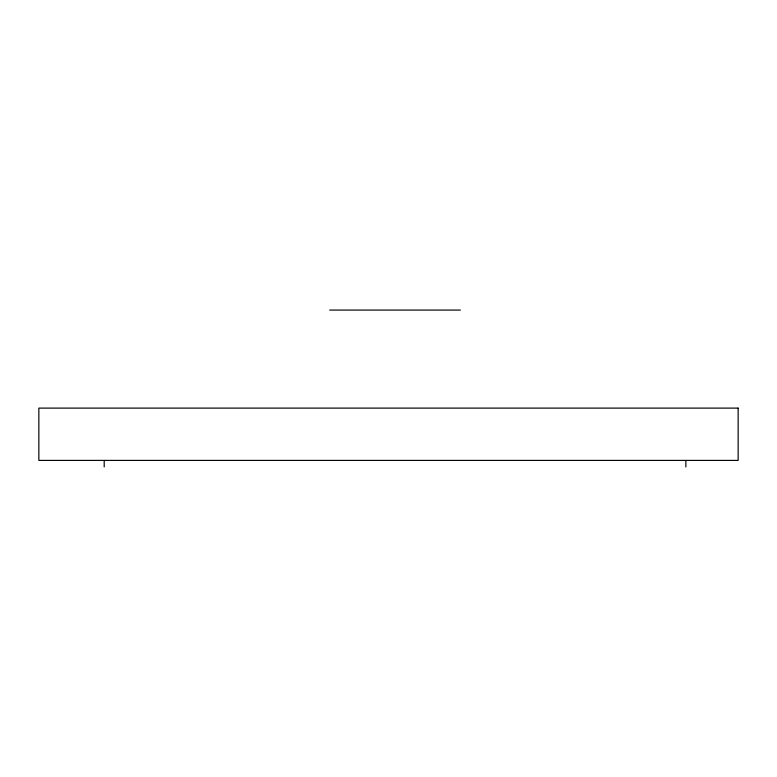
<?xml version="1.0" encoding="UTF-8"?>
<svg xmlns="http://www.w3.org/2000/svg" width="777" height="777" viewBox="0 0 777 777"><rect width="100%" height="100%" fill="white"/><g stroke="black" fill="none" stroke-linecap="round" stroke-linejoin="round"><path stroke-width="1.17" d="M329.681 310.072L460.392 310.072M685.868 460.926L685.868 466.928M104.205 460.926L104.205 466.928M738.15 408.11L38.85 408.11L38.85 460.392L738.15 460.392L738.15 408.11"/></g></svg>
